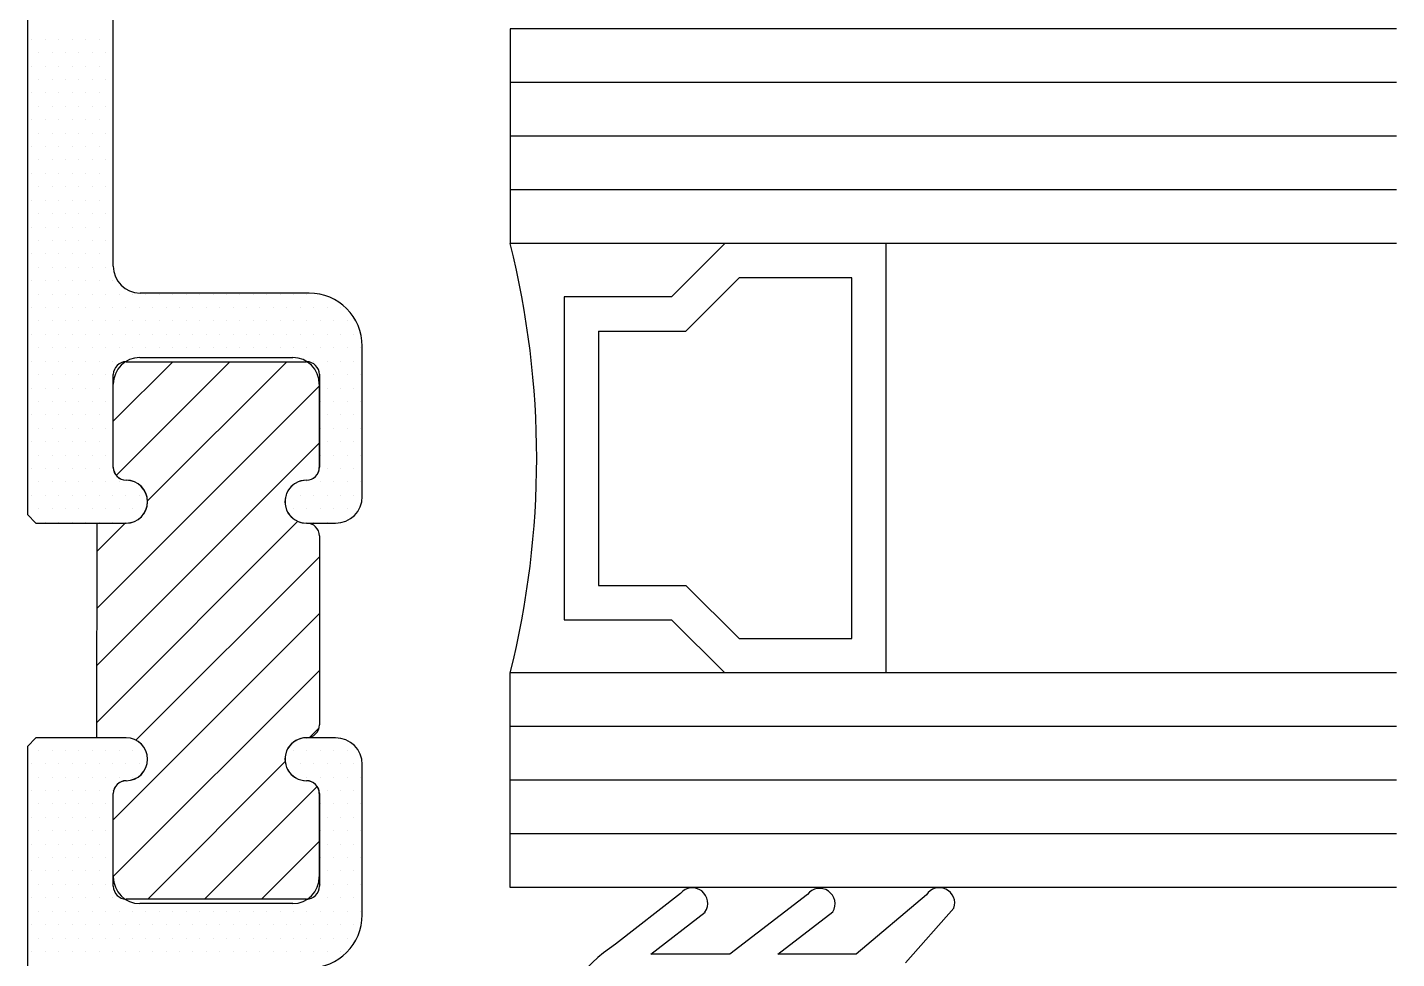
# Model space of a CAD drawing. Header units: inches. Extents: x 3.8 to 36.3, y 0.9 to 43.6.
# Drawn here: x 17.829 to 19.424, y 24.412 to 25.497 of the extents above; entities that cross this region are included whole.
import ezdxf

# ---------------------------------------------------------------- set-up
doc = ezdxf.new("R2010")
doc.units = ezdxf.units.IN
doc.header["$MEASUREMENT"] = 0
doc.layers.add('R-SWTS-DET1', color=1, linetype='Continuous')
doc.layers.add('R-SWTS-PAT1', color=5, linetype='Continuous')

msp = doc.modelspace()

# ---------------------------------------------------------------- linework, layer by layer
at = {"layer": 'R-SWTS-DET1', "lineweight": 30}
for p, q in [((17.82931, 25.9637), (17.82931, 24.9292)), ((17.92931, 25.21845), (17.92931, 25.9637)), ((18.15731, 25.1872), (17.96056, 25.1872)), ((18.21931, 24.9502), (18.21931, 25.1252)), ((17.96031, 25.1122), (18.13831, 25.1122)), ((17.92931, 24.9842), (17.92931, 25.0812)), ((18.16931, 25.0812), (18.16931, 24.9842)), ((17.82931, 24.9292), (17.83931, 24.9192)), ((17.83931, 24.9192), (17.94431, 24.9192)), ((18.15431, 24.9192), (18.18831, 24.9192)), ((17.83931, 24.6692), (17.82931, 24.6592)), ((17.82931, 24.6592), (17.82931, 23.99378)), ((17.94431, 24.6692), (17.83931, 24.6692)), ((18.18831, 24.6692), (18.15431, 24.6692)), ((18.21931, 24.4632), (18.21931, 24.6382)), ((17.92931, 24.5072), (17.92931, 24.6042)), ((18.16931, 24.6042), (18.16931, 24.5072)), ((18.13831, 24.4762), (17.96031, 24.4762))]:
    msp.add_line(p, q, dxfattribs=at)
at = {"layer": 'R-SWTS-DET1'}
for p, q in [((18.39164, 25.49476), (18.39164, 25.24476)), ((19.42405, 25.49476), (18.39164, 25.49476)), ((19.42405, 25.43226), (18.39164, 25.43226)), ((19.42405, 25.36976), (18.39164, 25.36976)), ((19.42405, 25.30726), (18.39164, 25.30726)), ((19.42405, 25.24476), (18.39164, 25.24476)), ((18.57964, 25.18276), (18.64164, 25.24476)), ((18.82964, 24.74476), (18.82964, 25.24476)), ((18.65821, 25.20476), (18.59621, 25.14276)), ((18.78964, 25.20476), (18.65821, 25.20476)), ((18.78964, 24.78476), (18.78964, 25.20476)), ((18.57964, 25.18276), (18.45464, 25.18276)), ((18.45464, 25.18276), (18.45464, 24.80676)), ((18.49464, 25.14276), (18.59621, 25.14276)), ((18.49464, 25.14276), (18.49464, 24.84676)), ((17.94441, 25.10729), (18.15441, 25.10729)), ((17.92941, 24.98429), (17.92941, 25.09229)), ((18.16941, 25.09229), (18.16941, 24.98429)), ((17.91014, 24.66929), (17.91041, 24.91929)), ((17.91041, 24.91929), (17.94441, 24.91929)), ((18.16941, 24.90429), (18.16941, 24.68429)), ((18.49464, 24.84676), (18.59621, 24.84676)), ((18.59621, 24.84676), (18.65821, 24.78476)), ((18.45464, 24.80676), (18.57964, 24.80676)), ((18.57964, 24.80676), (18.64164, 24.74476)), ((18.65821, 24.78476), (18.78964, 24.78476)), ((18.39164, 24.49476), (18.39164, 24.74476)), ((19.42405, 24.74476), (18.39164, 24.74476)), ((19.42405, 24.68226), (18.39164, 24.68226)), ((17.94441, 24.66929), (17.91041, 24.66929)), ((19.42405, 24.61976), (18.39164, 24.61976)), ((17.92941, 24.49629), (17.92941, 24.60429)), ((18.16941, 24.60429), (18.16941, 24.49629)), ((19.42405, 24.55726), (18.39164, 24.55726)), ((18.15441, 24.48129), (17.94441, 24.48129)), ((19.42405, 24.49476), (18.39164, 24.49476)), ((18.59005, 24.48804), (18.51445, 24.42879)), ((18.73784, 24.48678), (18.6473, 24.4171)), ((18.87634, 24.48637), (18.79464, 24.4171)), ((18.55549, 24.4171), (18.61853, 24.46633)), ((18.70354, 24.4171), (18.76738, 24.46657)), ((18.85207, 24.40704), (18.90842, 24.47095)), ((18.6473, 24.4171), (18.55549, 24.4171)), ((18.79464, 24.4171), (18.70354, 24.4171))]:
    msp.add_line(p, q, dxfattribs=at)
for centre, radius, start, end in [((17.39335, 24.99476), 1.02912, 345.94067, 14.05933), ((17.94443, 25.09227), 0.01502, 90.08612, 179.91388), ((18.15438, 25.09227), 0.01502, 0.08612, 89.91388), ((17.94443, 24.98431), 0.01502, 180.08612, 269.91388), ((18.15438, 24.98431), 0.01502, 270.08612, 359.91388), ((17.94435, 24.94429), 0.025, 270.1266, 89.8734), ((18.15436, 24.94429), 0.025, 89.89771, 270.10229), ((18.15438, 24.90427), 0.01502, 0.08612, 89.91388), ((18.15438, 24.68431), 0.01502, 270.08612, 359.91388), ((17.91014, 24.63856), 0.03073, 89.49805, 90), ((17.94435, 24.64429), 0.025, 270.1266, 89.8734), ((18.15436, 24.64429), 0.025, 89.89771, 270.10229), ((17.94443, 24.60427), 0.01502, 90.08612, 179.91388), ((18.15438, 24.60427), 0.01502, 0.08612, 89.91388), ((17.94443, 24.49631), 0.01502, 180.08612, 269.91388), ((18.15438, 24.49631), 0.01502, 270.08612, 359.91388), ((18.60383, 24.47659), 0.01792, 325.08802, 140.26285), ((18.75208, 24.47589), 0.01792, 328.65669, 142.60228), ((18.89145, 24.47673), 0.01792, 341.20882, 147.457), ((18.59592, 24.29757), 0.15445, 121.83545, 172.82307)]:
    msp.add_arc(centre, radius, start, end, dxfattribs=at)
at = {"layer": 'R-SWTS-DET1', "lineweight": 30}
for centre, radius, start, end in [((17.96056, 25.21845), 0.03125, 180, 270), ((18.15731, 25.1252), 0.062, 0, 90), ((17.96031, 25.0812), 0.031, 90, 180), ((18.13831, 25.0812), 0.031, 0, 90), ((17.94431, 24.9842), 0.015, 180, 270), ((18.15431, 24.9842), 0.015, 270, 0), ((17.94431, 24.9442), 0.025, 270, 90), ((18.15431, 24.9442), 0.025, 90, 270), ((18.18831, 24.9502), 0.031, 270, 0), ((17.94431, 24.6442), 0.025, 270, 90), ((18.15431, 24.6442), 0.025, 90, 270), ((18.18831, 24.6382), 0.031, 0, 90), ((17.94431, 24.6042), 0.015, 90, 180), ((18.15431, 24.6042), 0.015, 360, 90), ((17.96031, 24.5072), 0.031, 180, 270), ((18.13831, 24.5072), 0.031, 270, 360), ((18.15731, 24.4632), 0.062, 270, 360)]:
    msp.add_arc(centre, radius, start, end, dxfattribs=at)
at = {"layer": 'R-SWTS-PAT1'}
for p, q in [((17.83461, 25.48286), (17.83461, 25.48286)), ((17.85023, 25.48286), (17.85023, 25.48286)), ((17.86586, 25.48286), (17.86586, 25.48286)), ((17.88148, 25.48286), (17.88148, 25.48286)), ((17.89711, 25.48286), (17.89711, 25.48286)), ((17.91273, 25.48286), (17.91273, 25.48286)), ((17.92836, 25.48286), (17.92836, 25.48286)), ((17.84242, 25.46723), (17.84242, 25.46723)), ((17.85805, 25.46723), (17.85805, 25.46723)), ((17.87367, 25.46723), (17.87367, 25.46723)), ((17.8893, 25.46723), (17.8893, 25.46723)), ((17.90492, 25.46723), (17.90492, 25.46723)), ((17.92055, 25.46723), (17.92055, 25.46723)), ((17.83461, 25.45161), (17.83461, 25.45161)), ((17.85023, 25.45161), (17.85023, 25.45161)), ((17.86586, 25.45161), (17.86586, 25.45161)), ((17.88148, 25.45161), (17.88148, 25.45161)), ((17.89711, 25.45161), (17.89711, 25.45161)), ((17.91273, 25.45161), (17.91273, 25.45161)), ((17.92836, 25.45161), (17.92836, 25.45161)), ((17.83461, 25.42036), (17.83461, 25.42036)), ((17.84242, 25.43598), (17.84242, 25.43598)), ((17.85023, 25.42036), (17.85023, 25.42036)), ((17.85805, 25.43598), (17.85805, 25.43598)), ((17.86586, 25.42036), (17.86586, 25.42036)), ((17.87367, 25.43598), (17.87367, 25.43598)), ((17.88148, 25.42036), (17.88148, 25.42036)), ((17.8893, 25.43598), (17.8893, 25.43598)), ((17.89711, 25.42036), (17.89711, 25.42036)), ((17.90492, 25.43598), (17.90492, 25.43598)), ((17.91273, 25.42036), (17.91273, 25.42036)), ((17.92055, 25.43598), (17.92055, 25.43598)), ((17.92836, 25.42036), (17.92836, 25.42036)), ((17.84242, 25.40473), (17.84242, 25.40473)), ((17.85805, 25.40473), (17.85805, 25.40473)), ((17.87367, 25.40473), (17.87367, 25.40473)), ((17.8893, 25.40473), (17.8893, 25.40473)), ((17.90492, 25.40473), (17.90492, 25.40473)), ((17.92055, 25.40473), (17.92055, 25.40473)), ((17.83461, 25.38911), (17.83461, 25.38911)), ((17.85023, 25.38911), (17.85023, 25.38911)), ((17.86586, 25.38911), (17.86586, 25.38911)), ((17.88148, 25.38911), (17.88148, 25.38911)), ((17.89711, 25.38911), (17.89711, 25.38911)), ((17.91273, 25.38911), (17.91273, 25.38911)), ((17.92836, 25.38911), (17.92836, 25.38911)), ((17.84242, 25.37348), (17.84242, 25.37348)), ((17.85805, 25.37348), (17.85805, 25.37348)), ((17.87367, 25.37348), (17.87367, 25.37348)), ((17.8893, 25.37348), (17.8893, 25.37348)), ((17.90492, 25.37348), (17.90492, 25.37348)), ((17.92055, 25.37348), (17.92055, 25.37348)), ((17.83461, 25.35786), (17.83461, 25.35786)), ((17.85023, 25.35786), (17.85023, 25.35786)), ((17.86586, 25.35786), (17.86586, 25.35786)), ((17.88148, 25.35786), (17.88148, 25.35786)), ((17.89711, 25.35786), (17.89711, 25.35786)), ((17.91273, 25.35786), (17.91273, 25.35786)), ((17.92836, 25.35786), (17.92836, 25.35786)), ((17.84242, 25.34223), (17.84242, 25.34223)), ((17.85805, 25.34223), (17.85805, 25.34223)), ((17.87367, 25.34223), (17.87367, 25.34223)), ((17.8893, 25.34223), (17.8893, 25.34223)), ((17.90492, 25.34223), (17.90492, 25.34223)), ((17.92055, 25.34223), (17.92055, 25.34223)), ((17.83461, 25.32661), (17.83461, 25.32661)), ((17.85023, 25.32661), (17.85023, 25.32661)), ((17.86586, 25.32661), (17.86586, 25.32661)), ((17.88148, 25.32661), (17.88148, 25.32661)), ((17.89711, 25.32661), (17.89711, 25.32661)), ((17.91273, 25.32661), (17.91273, 25.32661)), ((17.92836, 25.32661), (17.92836, 25.32661)), ((17.84242, 25.31098), (17.84242, 25.31098)), ((17.85805, 25.31098), (17.85805, 25.31098)), ((17.87367, 25.31098), (17.87367, 25.31098)), ((17.8893, 25.31098), (17.8893, 25.31098)), ((17.90492, 25.31098), (17.90492, 25.31098)), ((17.92055, 25.31098), (17.92055, 25.31098)), ((17.83461, 25.29536), (17.83461, 25.29536)), ((17.85023, 25.29536), (17.85023, 25.29536)), ((17.86586, 25.29536), (17.86586, 25.29536)), ((17.88148, 25.29536), (17.88148, 25.29536)), ((17.89711, 25.29536), (17.89711, 25.29536)), ((17.91273, 25.29536), (17.91273, 25.29536)), ((17.92836, 25.29536), (17.92836, 25.29536)), ((17.84242, 25.27973), (17.84242, 25.27973)), ((17.85805, 25.27973), (17.85805, 25.27973)), ((17.87367, 25.27973), (17.87367, 25.27973)), ((17.8893, 25.27973), (17.8893, 25.27973)), ((17.90492, 25.27973), (17.90492, 25.27973)), ((17.92055, 25.27973), (17.92055, 25.27973)), ((17.83461, 25.26411), (17.83461, 25.26411)), ((17.85023, 25.26411), (17.85023, 25.26411)), ((17.86586, 25.26411), (17.86586, 25.26411)), ((17.88148, 25.26411), (17.88148, 25.26411)), ((17.89711, 25.26411), (17.89711, 25.26411)), ((17.91273, 25.26411), (17.91273, 25.26411)), ((17.92836, 25.26411), (17.92836, 25.26411)), ((17.84242, 25.24848), (17.84242, 25.24848)), ((17.85805, 25.24848), (17.85805, 25.24848)), ((17.87367, 25.24848), (17.87367, 25.24848)), ((17.8893, 25.24848), (17.8893, 25.24848)), ((17.90492, 25.24848), (17.90492, 25.24848)), ((17.92055, 25.24848), (17.92055, 25.24848)), ((17.83461, 25.23286), (17.83461, 25.23286)), ((17.85023, 25.23286), (17.85023, 25.23286)), ((17.86586, 25.23286), (17.86586, 25.23286)), ((17.88148, 25.23286), (17.88148, 25.23286)), ((17.89711, 25.23286), (17.89711, 25.23286)), ((17.91273, 25.23286), (17.91273, 25.23286)), ((17.92836, 25.23286), (17.92836, 25.23286)), ((17.84242, 25.21723), (17.84242, 25.21723)), ((17.85805, 25.21723), (17.85805, 25.21723)), ((17.87367, 25.21723), (17.87367, 25.21723)), ((17.8893, 25.21723), (17.8893, 25.21723)), ((17.90492, 25.21723), (17.90492, 25.21723)), ((17.92055, 25.21723), (17.92055, 25.21723)), ((17.83461, 25.20161), (17.83461, 25.20161)), ((17.85023, 25.20161), (17.85023, 25.20161)), ((17.86586, 25.20161), (17.86586, 25.20161)), ((17.88148, 25.20161), (17.88148, 25.20161)), ((17.89711, 25.20161), (17.89711, 25.20161)), ((17.91273, 25.20161), (17.91273, 25.20161)), ((17.92836, 25.20161), (17.92836, 25.20161)), ((17.84242, 25.18598), (17.84242, 25.18598)), ((17.85805, 25.18598), (17.85805, 25.18598)), ((17.87367, 25.18598), (17.87367, 25.18598)), ((17.8893, 25.18598), (17.8893, 25.18598)), ((17.90492, 25.18598), (17.90492, 25.18598)), ((17.92055, 25.18598), (17.92055, 25.18598)), ((17.93617, 25.18598), (17.93617, 25.18598)), ((17.9518, 25.18598), (17.9518, 25.18598)), ((17.96742, 25.18598), (17.96742, 25.18598)), ((17.98305, 25.18598), (17.98305, 25.18598)), ((17.99867, 25.18598), (17.99867, 25.18598)), ((18.0143, 25.18598), (18.0143, 25.18598)), ((18.02992, 25.18598), (18.02992, 25.18598)), ((18.04555, 25.18598), (18.04555, 25.18598)), ((18.06117, 25.18598), (18.06117, 25.18598)), ((18.0768, 25.18598), (18.0768, 25.18598)), ((18.09242, 25.18598), (18.09242, 25.18598)), ((18.10805, 25.18598), (18.10805, 25.18598)), ((18.12367, 25.18598), (18.12367, 25.18598)), ((18.1393, 25.18598), (18.1393, 25.18598)), ((18.15492, 25.18598), (18.15492, 25.18598)), ((17.83461, 25.17036), (17.83461, 25.17036)), ((17.85023, 25.17036), (17.85023, 25.17036)), ((17.86586, 25.17036), (17.86586, 25.17036)), ((17.88148, 25.17036), (17.88148, 25.17036)), ((17.89711, 25.17036), (17.89711, 25.17036)), ((17.91273, 25.17036), (17.91273, 25.17036)), ((17.92836, 25.17036), (17.92836, 25.17036)), ((17.94398, 25.17036), (17.94398, 25.17036)), ((17.95961, 25.17036), (17.95961, 25.17036)), ((17.97523, 25.17036), (17.97523, 25.17036)), ((17.99086, 25.17036), (17.99086, 25.17036)), ((18.00648, 25.17036), (18.00648, 25.17036)), ((18.02211, 25.17036), (18.02211, 25.17036)), ((18.03773, 25.17036), (18.03773, 25.17036)), ((18.05336, 25.17036), (18.05336, 25.17036)), ((18.06898, 25.17036), (18.06898, 25.17036)), ((18.08461, 25.17036), (18.08461, 25.17036)), ((18.10023, 25.17036), (18.10023, 25.17036)), ((18.11586, 25.17036), (18.11586, 25.17036)), ((18.13148, 25.17036), (18.13148, 25.17036)), ((18.14711, 25.17036), (18.14711, 25.17036)), ((18.16273, 25.17036), (18.16273, 25.17036)), ((18.17836, 25.17036), (18.17836, 25.17036)), ((18.19398, 25.17036), (18.19398, 25.17036)), ((17.84242, 25.15473), (17.84242, 25.15473)), ((17.85805, 25.15473), (17.85805, 25.15473)), ((17.87367, 25.15473), (17.87367, 25.15473)), ((17.8893, 25.15473), (17.8893, 25.15473)), ((17.90492, 25.15473), (17.90492, 25.15473)), ((17.92055, 25.15473), (17.92055, 25.15473)), ((17.93617, 25.15473), (17.93617, 25.15473)), ((17.9518, 25.15473), (17.9518, 25.15473)), ((17.96742, 25.15473), (17.96742, 25.15473)), ((17.98305, 25.15473), (17.98305, 25.15473)), ((17.99867, 25.15473), (17.99867, 25.15473)), ((18.0143, 25.15473), (18.0143, 25.15473)), ((18.02992, 25.15473), (18.02992, 25.15473)), ((18.04555, 25.15473), (18.04555, 25.15473)), ((18.06117, 25.15473), (18.06117, 25.15473)), ((18.0768, 25.15473), (18.0768, 25.15473)), ((18.09242, 25.15473), (18.09242, 25.15473)), ((18.10805, 25.15473), (18.10805, 25.15473)), ((18.12367, 25.15473), (18.12367, 25.15473)), ((18.1393, 25.15473), (18.1393, 25.15473)), ((18.15492, 25.15473), (18.15492, 25.15473)), ((18.17055, 25.15473), (18.17055, 25.15473)), ((18.18617, 25.15473), (18.18617, 25.15473)), ((18.2018, 25.15473), (18.2018, 25.15473)), ((17.83461, 25.13911), (17.83461, 25.13911)), ((17.85023, 25.13911), (17.85023, 25.13911)), ((17.86586, 25.13911), (17.86586, 25.13911)), ((17.88148, 25.13911), (17.88148, 25.13911)), ((17.89711, 25.13911), (17.89711, 25.13911)), ((17.91273, 25.13911), (17.91273, 25.13911)), ((17.92836, 25.13911), (17.92836, 25.13911)), ((17.94398, 25.13911), (17.94398, 25.13911)), ((17.95961, 25.13911), (17.95961, 25.13911)), ((17.97523, 25.13911), (17.97523, 25.13911)), ((17.99086, 25.13911), (17.99086, 25.13911)), ((18.00648, 25.13911), (18.00648, 25.13911)), ((18.02211, 25.13911), (18.02211, 25.13911)), ((18.03773, 25.13911), (18.03773, 25.13911)), ((18.05336, 25.13911), (18.05336, 25.13911)), ((18.06898, 25.13911), (18.06898, 25.13911)), ((18.08461, 25.13911), (18.08461, 25.13911)), ((18.10023, 25.13911), (18.10023, 25.13911)), ((18.11586, 25.13911), (18.11586, 25.13911)), ((18.13148, 25.13911), (18.13148, 25.13911)), ((18.14711, 25.13911), (18.14711, 25.13911)), ((18.16273, 25.13911), (18.16273, 25.13911)), ((18.17836, 25.13911), (18.17836, 25.13911)), ((18.19398, 25.13911), (18.19398, 25.13911)), ((18.20961, 25.13911), (18.20961, 25.13911)), ((17.84242, 25.12348), (17.84242, 25.12348)), ((17.85805, 25.12348), (17.85805, 25.12348)), ((17.87367, 25.12348), (17.87367, 25.12348)), ((17.8893, 25.12348), (17.8893, 25.12348)), ((17.90492, 25.12348), (17.90492, 25.12348)), ((17.92055, 25.12348), (17.92055, 25.12348)), ((17.93617, 25.12348), (17.93617, 25.12348)), ((17.9518, 25.12348), (17.9518, 25.12348)), ((17.96742, 25.12348), (17.96742, 25.12348)), ((17.98305, 25.12348), (17.98305, 25.12348)), ((17.99867, 25.12348), (17.99867, 25.12348)), ((18.0143, 25.12348), (18.0143, 25.12348)), ((18.02992, 25.12348), (18.02992, 25.12348)), ((18.04555, 25.12348), (18.04555, 25.12348)), ((18.06117, 25.12348), (18.06117, 25.12348)), ((18.0768, 25.12348), (18.0768, 25.12348)), ((18.09242, 25.12348), (18.09242, 25.12348)), ((18.10805, 25.12348), (18.10805, 25.12348)), ((18.12367, 25.12348), (18.12367, 25.12348)), ((18.1393, 25.12348), (18.1393, 25.12348)), ((18.15492, 25.12348), (18.15492, 25.12348)), ((18.17055, 25.12348), (18.17055, 25.12348)), ((18.18617, 25.12348), (18.18617, 25.12348)), ((18.2018, 25.12348), (18.2018, 25.12348)), ((18.21742, 25.12348), (18.21742, 25.12348)), ((17.83461, 25.10786), (17.83461, 25.10786)), ((17.85023, 25.10786), (17.85023, 25.10786)), ((17.86586, 25.10786), (17.86586, 25.10786)), ((17.88148, 25.10786), (17.88148, 25.10786)), ((17.89711, 25.10786), (17.89711, 25.10786)), ((17.91273, 25.10786), (17.91273, 25.10786)), ((17.92836, 25.10786), (17.92836, 25.10786)), ((17.9988, 25.10729), (17.92941, 25.0379)), ((18.06509, 25.10729), (17.93271, 24.97491)), ((17.94398, 25.10786), (17.94398, 25.10786)), ((18.13138, 25.10729), (17.96938, 24.94529)), ((18.16273, 25.10786), (18.16273, 25.10786)), ((18.17836, 25.10786), (18.17836, 25.10786)), ((18.19398, 25.10786), (18.19398, 25.10786)), ((18.20961, 25.10786), (18.20961, 25.10786)), ((17.84242, 25.09223), (17.84242, 25.09223)), ((17.85805, 25.09223), (17.85805, 25.09223)), ((17.87367, 25.09223), (17.87367, 25.09223)), ((17.8893, 25.09223), (17.8893, 25.09223)), ((17.90492, 25.09223), (17.90492, 25.09223)), ((17.92055, 25.09223), (17.92055, 25.09223)), ((18.17055, 25.09223), (18.17055, 25.09223)), ((18.18617, 25.09223), (18.18617, 25.09223)), ((18.2018, 25.09223), (18.2018, 25.09223)), ((18.21742, 25.09223), (18.21742, 25.09223)), ((17.83461, 25.07661), (17.83461, 25.07661)), ((17.85023, 25.07661), (17.85023, 25.07661)), ((17.86586, 25.07661), (17.86586, 25.07661)), ((17.88148, 25.07661), (17.88148, 25.07661)), ((17.89711, 25.07661), (17.89711, 25.07661)), ((18.16941, 25.07903), (17.9103, 24.81992)), ((17.91273, 25.07661), (17.91273, 25.07661)), ((17.92836, 25.07661), (17.92836, 25.07661)), ((18.17836, 25.07661), (18.17836, 25.07661)), ((18.19398, 25.07661), (18.19398, 25.07661)), ((18.20961, 25.07661), (18.20961, 25.07661)), ((17.84242, 25.06098), (17.84242, 25.06098)), ((17.85805, 25.06098), (17.85805, 25.06098)), ((17.87367, 25.06098), (17.87367, 25.06098)), ((17.8893, 25.06098), (17.8893, 25.06098)), ((17.90492, 25.06098), (17.90492, 25.06098)), ((17.92055, 25.06098), (17.92055, 25.06098)), ((18.17055, 25.06098), (18.17055, 25.06098)), ((18.18617, 25.06098), (18.18617, 25.06098)), ((18.2018, 25.06098), (18.2018, 25.06098)), ((18.21742, 25.06098), (18.21742, 25.06098)), ((17.83461, 25.04536), (17.83461, 25.04536)), ((17.85023, 25.04536), (17.85023, 25.04536)), ((17.86586, 25.04536), (17.86586, 25.04536)), ((17.88148, 25.04536), (17.88148, 25.04536)), ((17.89711, 25.04536), (17.89711, 25.04536)), ((17.91273, 25.04536), (17.91273, 25.04536)), ((17.92836, 25.04536), (17.92836, 25.04536)), ((18.17836, 25.04536), (18.17836, 25.04536)), ((18.19398, 25.04536), (18.19398, 25.04536)), ((18.20961, 25.04536), (18.20961, 25.04536)), ((17.84242, 25.02973), (17.84242, 25.02973)), ((17.85805, 25.02973), (17.85805, 25.02973)), ((17.87367, 25.02973), (17.87367, 25.02973)), ((17.8893, 25.02973), (17.8893, 25.02973)), ((17.90492, 25.02973), (17.90492, 25.02973)), ((17.92055, 25.02973), (17.92055, 25.02973)), ((18.17055, 25.02973), (18.17055, 25.02973)), ((18.18617, 25.02973), (18.18617, 25.02973)), ((18.2018, 25.02973), (18.2018, 25.02973)), ((18.21742, 25.02973), (18.21742, 25.02973)), ((17.83461, 25.01411), (17.83461, 25.01411)), ((17.85023, 25.01411), (17.85023, 25.01411)), ((17.86586, 25.01411), (17.86586, 25.01411)), ((17.88148, 25.01411), (17.88148, 25.01411)), ((17.89711, 25.01411), (17.89711, 25.01411)), ((18.16941, 25.01273), (17.91023, 24.75356)), ((17.91273, 25.01411), (17.91273, 25.01411)), ((17.92836, 25.01411), (17.92836, 25.01411)), ((18.17836, 25.01411), (18.17836, 25.01411)), ((18.19398, 25.01411), (18.19398, 25.01411)), ((18.20961, 25.01411), (18.20961, 25.01411)), ((17.84242, 24.99848), (17.84242, 24.99848)), ((17.85805, 24.99848), (17.85805, 24.99848)), ((17.87367, 24.99848), (17.87367, 24.99848)), ((17.8893, 24.99848), (17.8893, 24.99848)), ((17.90492, 24.99848), (17.90492, 24.99848)), ((17.92055, 24.99848), (17.92055, 24.99848)), ((18.17055, 24.99848), (18.17055, 24.99848)), ((18.18617, 24.99848), (18.18617, 24.99848)), ((18.2018, 24.99848), (18.2018, 24.99848)), ((18.21742, 24.99848), (18.21742, 24.99848)), ((17.83461, 24.98286), (17.83461, 24.98286)), ((17.85023, 24.98286), (17.85023, 24.98286)), ((17.86586, 24.98286), (17.86586, 24.98286)), ((17.88148, 24.98286), (17.88148, 24.98286)), ((17.89711, 24.98286), (17.89711, 24.98286)), ((17.91273, 24.98286), (17.91273, 24.98286)), ((17.92836, 24.98286), (17.92836, 24.98286)), ((18.17836, 24.98286), (18.17836, 24.98286)), ((18.19398, 24.98286), (18.19398, 24.98286)), ((18.20961, 24.98286), (18.20961, 24.98286)), ((17.84242, 24.96723), (17.84242, 24.96723)), ((17.85805, 24.96723), (17.85805, 24.96723)), ((17.87367, 24.96723), (17.87367, 24.96723)), ((17.8893, 24.96723), (17.8893, 24.96723)), ((17.90492, 24.96723), (17.90492, 24.96723)), ((17.92055, 24.96723), (17.92055, 24.96723)), ((17.93617, 24.96723), (17.93617, 24.96723)), ((17.9518, 24.96723), (17.9518, 24.96723)), ((18.15492, 24.96723), (18.15492, 24.96723)), ((18.17055, 24.96723), (18.17055, 24.96723)), ((18.18617, 24.96723), (18.18617, 24.96723)), ((18.2018, 24.96723), (18.2018, 24.96723)), ((18.21742, 24.96723), (18.21742, 24.96723)), ((17.83461, 24.95161), (17.83461, 24.95161)), ((17.85023, 24.95161), (17.85023, 24.95161)), ((17.86586, 24.95161), (17.86586, 24.95161)), ((17.88148, 24.95161), (17.88148, 24.95161)), ((17.89711, 24.95161), (17.89711, 24.95161)), ((17.91273, 24.95161), (17.91273, 24.95161)), ((17.92836, 24.95161), (17.92836, 24.95161)), ((17.94398, 24.95161), (17.94398, 24.95161)), ((17.95961, 24.95161), (17.95961, 24.95161)), ((18.13148, 24.95161), (18.13148, 24.95161)), ((18.14711, 24.95161), (18.14711, 24.95161)), ((18.16273, 24.95161), (18.16273, 24.95161)), ((18.17836, 24.95161), (18.17836, 24.95161)), ((18.19398, 24.95161), (18.19398, 24.95161)), ((18.20961, 24.95161), (18.20961, 24.95161)), ((17.84242, 24.93598), (17.84242, 24.93598)), ((17.85805, 24.93598), (17.85805, 24.93598)), ((17.87367, 24.93598), (17.87367, 24.93598)), ((17.8893, 24.93598), (17.8893, 24.93598)), ((17.90492, 24.93598), (17.90492, 24.93598)), ((17.92055, 24.93598), (17.92055, 24.93598)), ((17.93617, 24.93598), (17.93617, 24.93598)), ((17.9518, 24.93598), (17.9518, 24.93598)), ((17.96742, 24.93598), (17.96742, 24.93598)), ((18.1393, 24.93598), (18.1393, 24.93598)), ((18.15492, 24.93598), (18.15492, 24.93598)), ((18.17055, 24.93598), (18.17055, 24.93598)), ((18.18617, 24.93598), (18.18617, 24.93598)), ((18.2018, 24.93598), (18.2018, 24.93598)), ((17.85023, 24.92036), (17.85023, 24.92036)), ((17.86586, 24.92036), (17.86586, 24.92036)), ((17.88148, 24.92036), (17.88148, 24.92036)), ((17.89711, 24.92036), (17.89711, 24.92036)), ((18.14438, 24.92142), (17.91016, 24.68719)), ((17.94338, 24.91929), (17.91037, 24.88628)), ((17.91273, 24.92036), (17.91273, 24.92036)), ((17.92836, 24.92036), (17.92836, 24.92036)), ((17.94398, 24.92036), (17.94398, 24.92036)), ((18.14711, 24.92036), (18.14711, 24.92036)), ((18.16273, 24.92036), (18.16273, 24.92036)), ((18.17836, 24.92036), (18.17836, 24.92036)), ((18.19398, 24.92036), (18.19398, 24.92036)), ((18.16941, 24.88015), (17.95577, 24.66652)), ((18.16941, 24.81386), (17.92941, 24.57386)), ((18.16941, 24.74757), (17.92941, 24.50757)), ((18.16901, 24.68088), (18.15782, 24.66969)), ((17.84242, 24.65473), (17.84242, 24.65473)), ((17.85805, 24.65473), (17.85805, 24.65473)), ((17.87367, 24.65473), (17.87367, 24.65473)), ((17.8893, 24.65473), (17.8893, 24.65473)), ((17.90492, 24.65473), (17.90492, 24.65473)), ((17.92055, 24.65473), (17.92055, 24.65473)), ((17.93617, 24.65473), (17.93617, 24.65473)), ((17.9518, 24.65473), (17.9518, 24.65473)), ((18.1393, 24.65473), (18.1393, 24.65473)), ((18.15492, 24.65473), (18.15492, 24.65473)), ((18.17055, 24.65473), (18.17055, 24.65473)), ((18.18617, 24.65473), (18.18617, 24.65473)), ((18.2018, 24.65473), (18.2018, 24.65473)), ((17.83461, 24.63911), (17.83461, 24.63911)), ((17.85023, 24.63911), (17.85023, 24.63911)), ((17.86586, 24.63911), (17.86586, 24.63911)), ((17.88148, 24.63911), (17.88148, 24.63911)), ((17.89711, 24.63911), (17.89711, 24.63911)), ((17.91273, 24.63911), (17.91273, 24.63911)), ((17.92836, 24.63911), (17.92836, 24.63911)), ((17.94398, 24.63911), (17.94398, 24.63911)), ((17.95961, 24.63911), (17.95961, 24.63911)), ((18.12958, 24.64145), (17.96942, 24.48129)), ((18.13148, 24.63911), (18.13148, 24.63911)), ((18.14711, 24.63911), (18.14711, 24.63911)), ((18.16273, 24.63911), (18.16273, 24.63911)), ((18.17836, 24.63911), (18.17836, 24.63911)), ((18.19398, 24.63911), (18.19398, 24.63911)), ((18.20961, 24.63911), (18.20961, 24.63911)), ((17.84242, 24.62348), (17.84242, 24.62348)), ((17.85805, 24.62348), (17.85805, 24.62348)), ((17.87367, 24.62348), (17.87367, 24.62348)), ((17.8893, 24.62348), (17.8893, 24.62348)), ((17.90492, 24.62348), (17.90492, 24.62348)), ((17.92055, 24.62348), (17.92055, 24.62348)), ((17.93617, 24.62348), (17.93617, 24.62348)), ((17.9518, 24.62348), (17.9518, 24.62348)), ((18.15492, 24.62348), (18.15492, 24.62348)), ((18.17055, 24.62348), (18.17055, 24.62348)), ((18.18617, 24.62348), (18.18617, 24.62348)), ((18.2018, 24.62348), (18.2018, 24.62348)), ((18.21742, 24.62348), (18.21742, 24.62348)), ((17.83461, 24.60786), (17.83461, 24.60786)), ((17.85023, 24.60786), (17.85023, 24.60786)), ((17.86586, 24.60786), (17.86586, 24.60786)), ((17.88148, 24.60786), (17.88148, 24.60786)), ((17.89711, 24.60786), (17.89711, 24.60786)), ((17.91273, 24.60786), (17.91273, 24.60786)), ((17.92836, 24.60786), (17.92836, 24.60786)), ((18.16694, 24.61252), (18.03571, 24.48129)), ((18.17836, 24.60786), (18.17836, 24.60786)), ((18.19398, 24.60786), (18.19398, 24.60786)), ((18.20961, 24.60786), (18.20961, 24.60786)), ((17.84242, 24.59223), (17.84242, 24.59223)), ((17.85805, 24.59223), (17.85805, 24.59223)), ((17.87367, 24.59223), (17.87367, 24.59223)), ((17.8893, 24.59223), (17.8893, 24.59223)), ((17.90492, 24.59223), (17.90492, 24.59223)), ((17.92055, 24.59223), (17.92055, 24.59223)), ((18.17055, 24.59223), (18.17055, 24.59223)), ((18.18617, 24.59223), (18.18617, 24.59223)), ((18.2018, 24.59223), (18.2018, 24.59223)), ((18.21742, 24.59223), (18.21742, 24.59223)), ((17.83461, 24.57661), (17.83461, 24.57661)), ((17.85023, 24.57661), (17.85023, 24.57661)), ((17.86586, 24.57661), (17.86586, 24.57661)), ((17.88148, 24.57661), (17.88148, 24.57661)), ((17.89711, 24.57661), (17.89711, 24.57661)), ((17.91273, 24.57661), (17.91273, 24.57661)), ((17.92836, 24.57661), (17.92836, 24.57661)), ((18.17836, 24.57661), (18.17836, 24.57661)), ((18.19398, 24.57661), (18.19398, 24.57661)), ((18.20961, 24.57661), (18.20961, 24.57661)), ((17.84242, 24.56098), (17.84242, 24.56098)), ((17.85805, 24.56098), (17.85805, 24.56098)), ((17.87367, 24.56098), (17.87367, 24.56098)), ((17.8893, 24.56098), (17.8893, 24.56098)), ((17.90492, 24.56098), (17.90492, 24.56098)), ((17.92055, 24.56098), (17.92055, 24.56098)), ((18.17055, 24.56098), (18.17055, 24.56098)), ((18.18617, 24.56098), (18.18617, 24.56098)), ((18.2018, 24.56098), (18.2018, 24.56098)), ((18.21742, 24.56098), (18.21742, 24.56098)), ((17.83461, 24.54536), (17.83461, 24.54536)), ((17.85023, 24.54536), (17.85023, 24.54536)), ((17.86586, 24.54536), (17.86586, 24.54536)), ((17.88148, 24.54536), (17.88148, 24.54536)), ((17.89711, 24.54536), (17.89711, 24.54536)), ((17.91273, 24.54536), (17.91273, 24.54536)), ((17.92836, 24.54536), (17.92836, 24.54536)), ((18.16941, 24.5487), (18.102, 24.48129)), ((18.17836, 24.54536), (18.17836, 24.54536)), ((18.19398, 24.54536), (18.19398, 24.54536)), ((18.20961, 24.54536), (18.20961, 24.54536)), ((17.84242, 24.52973), (17.84242, 24.52973)), ((17.85805, 24.52973), (17.85805, 24.52973)), ((17.87367, 24.52973), (17.87367, 24.52973)), ((17.8893, 24.52973), (17.8893, 24.52973)), ((17.90492, 24.52973), (17.90492, 24.52973)), ((17.92055, 24.52973), (17.92055, 24.52973)), ((18.17055, 24.52973), (18.17055, 24.52973)), ((18.18617, 24.52973), (18.18617, 24.52973)), ((18.2018, 24.52973), (18.2018, 24.52973)), ((18.21742, 24.52973), (18.21742, 24.52973)), ((17.83461, 24.51411), (17.83461, 24.51411)), ((17.85023, 24.51411), (17.85023, 24.51411)), ((17.86586, 24.51411), (17.86586, 24.51411)), ((17.88148, 24.51411), (17.88148, 24.51411)), ((17.89711, 24.51411), (17.89711, 24.51411)), ((17.91273, 24.51411), (17.91273, 24.51411)), ((17.92836, 24.51411), (17.92836, 24.51411)), ((18.17836, 24.51411), (18.17836, 24.51411)), ((18.19398, 24.51411), (18.19398, 24.51411)), ((18.20961, 24.51411), (18.20961, 24.51411)), ((17.84242, 24.49848), (17.84242, 24.49848)), ((17.85805, 24.49848), (17.85805, 24.49848)), ((17.87367, 24.49848), (17.87367, 24.49848)), ((17.8893, 24.49848), (17.8893, 24.49848)), ((17.90492, 24.49848), (17.90492, 24.49848)), ((17.92055, 24.49848), (17.92055, 24.49848)), ((18.17055, 24.49848), (18.17055, 24.49848)), ((18.18617, 24.49848), (18.18617, 24.49848)), ((18.2018, 24.49848), (18.2018, 24.49848)), ((18.21742, 24.49848), (18.21742, 24.49848)), ((17.83461, 24.48286), (17.83461, 24.48286)), ((17.85023, 24.48286), (17.85023, 24.48286)), ((17.86586, 24.48286), (17.86586, 24.48286)), ((17.88148, 24.48286), (17.88148, 24.48286)), ((17.89711, 24.48286), (17.89711, 24.48286)), ((17.91273, 24.48286), (17.91273, 24.48286)), ((17.92836, 24.48286), (17.92836, 24.48286)), ((18.16273, 24.48286), (18.16273, 24.48286)), ((18.17836, 24.48286), (18.17836, 24.48286)), ((18.19398, 24.48286), (18.19398, 24.48286)), ((18.20961, 24.48286), (18.20961, 24.48286)), ((17.84242, 24.46723), (17.84242, 24.46723)), ((17.85805, 24.46723), (17.85805, 24.46723)), ((17.87367, 24.46723), (17.87367, 24.46723)), ((17.8893, 24.46723), (17.8893, 24.46723)), ((17.90492, 24.46723), (17.90492, 24.46723)), ((17.92055, 24.46723), (17.92055, 24.46723)), ((17.93617, 24.46723), (17.93617, 24.46723)), ((17.9518, 24.46723), (17.9518, 24.46723)), ((17.96742, 24.46723), (17.96742, 24.46723)), ((17.98305, 24.46723), (17.98305, 24.46723)), ((17.99867, 24.46723), (17.99867, 24.46723)), ((18.0143, 24.46723), (18.0143, 24.46723)), ((18.02992, 24.46723), (18.02992, 24.46723)), ((18.04555, 24.46723), (18.04555, 24.46723)), ((18.06117, 24.46723), (18.06117, 24.46723)), ((18.0768, 24.46723), (18.0768, 24.46723)), ((18.09242, 24.46723), (18.09242, 24.46723)), ((18.10805, 24.46723), (18.10805, 24.46723)), ((18.12367, 24.46723), (18.12367, 24.46723)), ((18.1393, 24.46723), (18.1393, 24.46723)), ((18.15492, 24.46723), (18.15492, 24.46723)), ((18.17055, 24.46723), (18.17055, 24.46723)), ((18.18617, 24.46723), (18.18617, 24.46723)), ((18.2018, 24.46723), (18.2018, 24.46723)), ((18.21742, 24.46723), (18.21742, 24.46723)), ((17.83461, 24.45161), (17.83461, 24.45161)), ((17.85023, 24.45161), (17.85023, 24.45161)), ((17.86586, 24.45161), (17.86586, 24.45161)), ((17.88148, 24.45161), (17.88148, 24.45161)), ((17.89711, 24.45161), (17.89711, 24.45161)), ((17.91273, 24.45161), (17.91273, 24.45161)), ((17.92836, 24.45161), (17.92836, 24.45161)), ((17.94398, 24.45161), (17.94398, 24.45161)), ((17.95961, 24.45161), (17.95961, 24.45161)), ((17.97523, 24.45161), (17.97523, 24.45161)), ((17.99086, 24.45161), (17.99086, 24.45161)), ((18.00648, 24.45161), (18.00648, 24.45161)), ((18.02211, 24.45161), (18.02211, 24.45161)), ((18.03773, 24.45161), (18.03773, 24.45161)), ((18.05336, 24.45161), (18.05336, 24.45161)), ((18.06898, 24.45161), (18.06898, 24.45161)), ((18.08461, 24.45161), (18.08461, 24.45161)), ((18.10023, 24.45161), (18.10023, 24.45161)), ((18.11586, 24.45161), (18.11586, 24.45161)), ((18.13148, 24.45161), (18.13148, 24.45161)), ((18.14711, 24.45161), (18.14711, 24.45161)), ((18.16273, 24.45161), (18.16273, 24.45161)), ((18.17836, 24.45161), (18.17836, 24.45161)), ((18.19398, 24.45161), (18.19398, 24.45161)), ((18.20961, 24.45161), (18.20961, 24.45161)), ((17.84242, 24.43598), (17.84242, 24.43598)), ((17.85805, 24.43598), (17.85805, 24.43598)), ((17.87367, 24.43598), (17.87367, 24.43598)), ((17.8893, 24.43598), (17.8893, 24.43598)), ((17.90492, 24.43598), (17.90492, 24.43598)), ((17.92055, 24.43598), (17.92055, 24.43598)), ((17.93617, 24.43598), (17.93617, 24.43598)), ((17.9518, 24.43598), (17.9518, 24.43598)), ((17.96742, 24.43598), (17.96742, 24.43598)), ((17.98305, 24.43598), (17.98305, 24.43598)), ((17.99867, 24.43598), (17.99867, 24.43598)), ((18.0143, 24.43598), (18.0143, 24.43598)), ((18.02992, 24.43598), (18.02992, 24.43598)), ((18.04555, 24.43598), (18.04555, 24.43598)), ((18.06117, 24.43598), (18.06117, 24.43598)), ((18.0768, 24.43598), (18.0768, 24.43598)), ((18.09242, 24.43598), (18.09242, 24.43598)), ((18.10805, 24.43598), (18.10805, 24.43598)), ((18.12367, 24.43598), (18.12367, 24.43598)), ((18.1393, 24.43598), (18.1393, 24.43598)), ((18.15492, 24.43598), (18.15492, 24.43598)), ((18.17055, 24.43598), (18.17055, 24.43598)), ((18.18617, 24.43598), (18.18617, 24.43598)), ((18.2018, 24.43598), (18.2018, 24.43598)), ((17.83461, 24.42036), (17.83461, 24.42036)), ((17.85023, 24.42036), (17.85023, 24.42036)), ((17.86586, 24.42036), (17.86586, 24.42036)), ((17.88148, 24.42036), (17.88148, 24.42036)), ((17.89711, 24.42036), (17.89711, 24.42036)), ((17.91273, 24.42036), (17.91273, 24.42036)), ((17.92836, 24.42036), (17.92836, 24.42036)), ((17.94398, 24.42036), (17.94398, 24.42036)), ((17.95961, 24.42036), (17.95961, 24.42036)), ((17.97523, 24.42036), (17.97523, 24.42036)), ((17.99086, 24.42036), (17.99086, 24.42036)), ((18.00648, 24.42036), (18.00648, 24.42036)), ((18.02211, 24.42036), (18.02211, 24.42036)), ((18.03773, 24.42036), (18.03773, 24.42036)), ((18.05336, 24.42036), (18.05336, 24.42036)), ((18.06898, 24.42036), (18.06898, 24.42036)), ((18.08461, 24.42036), (18.08461, 24.42036)), ((18.10023, 24.42036), (18.10023, 24.42036)), ((18.11586, 24.42036), (18.11586, 24.42036)), ((18.13148, 24.42036), (18.13148, 24.42036)), ((18.14711, 24.42036), (18.14711, 24.42036)), ((18.16273, 24.42036), (18.16273, 24.42036)), ((18.17836, 24.42036), (18.17836, 24.42036)), ((18.19398, 24.42036), (18.19398, 24.42036))]:
    msp.add_line(p, q, dxfattribs=at)

doc.saveas('drawing.dxf')
